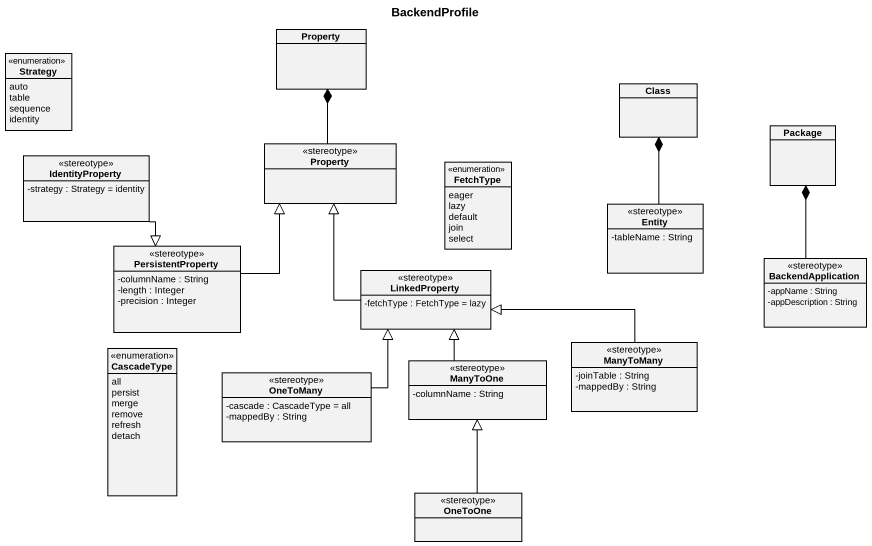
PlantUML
@startuml
title BackendProfile
hide circle
hide empty members
skinparam classAttributeIconSize 0
class Property
enum Strategy {
  auto
  table
  sequence
  identity
}
class "Class" as Class_
class IdentityProperty <<stereotype>> {
  -strategy : Strategy = identity
}
class "Property" as Property_2 <<stereotype>>
class "Package" as Package_
enum FetchType {
  eager
  lazy
  default
  join
  select
}
class "Entity" as Entity_ <<stereotype>> {
  -tableName : String
}
class PersistentProperty <<stereotype>> {
  -columnName : String
  -length : Integer
  -precision : Integer
}
class LinkedProperty <<stereotype>> {
  -fetchType : FetchType = lazy
}
class BackendApplication <<stereotype>> {
  -appName : String
  -appDescription : String
}
enum CascadeType {
  all
  persist
  merge
  remove
  refresh
  detach
}
class ManyToMany <<stereotype>> {
  -joinTable : String
  -mappedBy : String
}
class OneToMany <<stereotype>> {
  -cascade : CascadeType = all
  -mappedBy : String
}
class ManyToOne <<stereotype>> {
  -columnName : String
}
class OneToOne <<stereotype>>
IdentityProperty --|> PersistentProperty
Property_2 -up-* Property
Entity_ -up-* Class_
PersistentProperty -up-|> Property_2
LinkedProperty -up-|> Property_2
BackendApplication -up-* Package_
ManyToMany -left-|> LinkedProperty
OneToMany -up-|> LinkedProperty
ManyToOne -up-|> LinkedProperty
OneToOne -up-|> ManyToOne
@enduml
